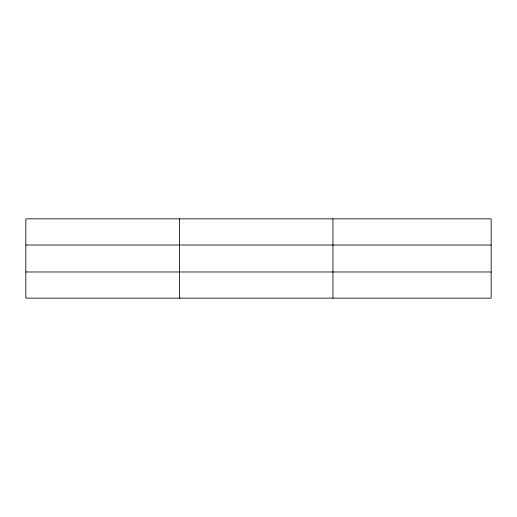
<?xml version="1.0" encoding="UTF-8"?>
<svg xmlns="http://www.w3.org/2000/svg" width="517" height="517" viewBox="0 0 517 517"><rect width="100%" height="100%" fill="white"/><g stroke="black" fill="none" stroke-linecap="round" stroke-linejoin="round"><path stroke-width="0.78" d="M179.399 218.853L179.399 298.147M332.948 218.853L332.948 298.147M491.15 271.981L491.15 298.147L25.85 298.147L25.85 218.853L491.15 218.853L491.15 271.981L25.85 271.981M25.85 245.019L491.15 245.019"/></g></svg>
